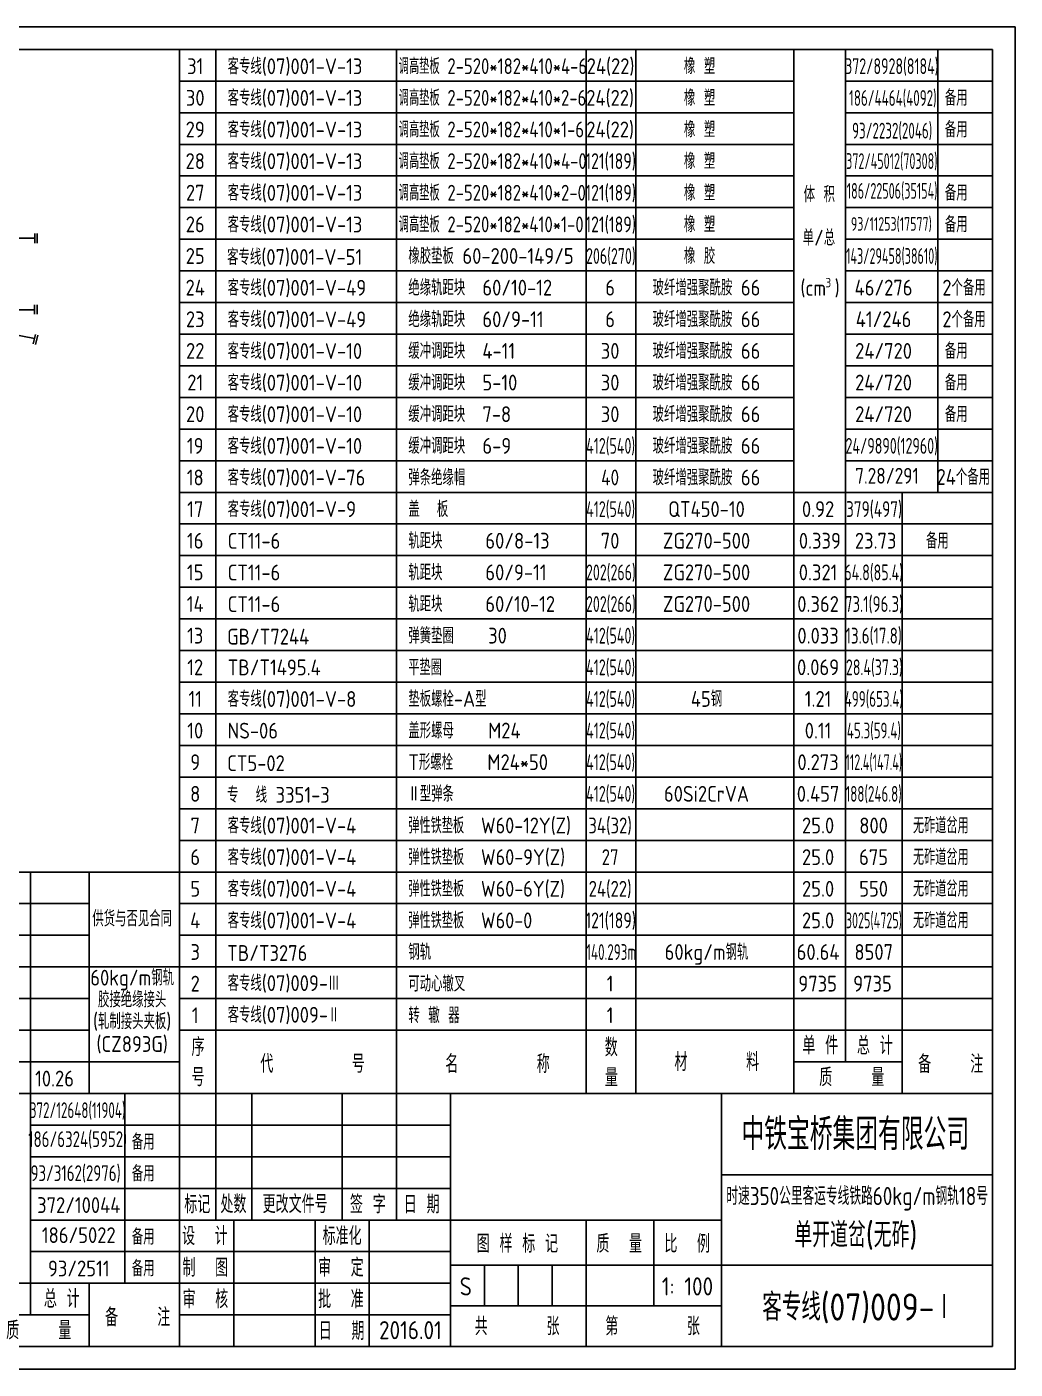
# Model space of a CAD drawing. Header units: millimetres. Extents: x 88099 to 263099, y -144739 to -10699.
# Drawn here: x 241218 to 263099, y -40399 to -10699 of the extents above; entities that cross this region are included whole.
import ezdxf
from ezdxf.enums import TextEntityAlignment as Align

# ---------------------------------------------------------------- set-up
doc = ezdxf.new("R2010")
doc.units = ezdxf.units.MM
doc.layers.get('0').update_dxf_attribs({"color": 1})
doc.layers.add('粗实线层', color=1, linetype='Continuous')
doc.layers.add('细实线层', color=7, linetype='Continuous')
doc.styles.get("Standard").update_dxf_attribs({"font": 'gbenor.shx', "bigfont": 'gbcbig.shx'})

# ---------------------------------------------------------------- blocks, each defined once
blk = doc.blocks.new('*U2')
at = {"layer": '细实线层'}
for p, q in [((0, 0), (13.355625, 0)), ((0, 0), (0, -6)), ((13.355625, 0), (13.355625, -6)), ((0, -6), (13.355625, -6))]:
    blk.add_line(p, q, dxfattribs=at)
blk = doc.blocks.new('*U3')
at = {"layer": '细实线层'}
for p, q in [((0, 0), (13.355625, 0)), ((0, 0), (0, -6)), ((13.355625, 0), (13.355625, -6)), ((0, -6), (13.355625, -6))]:
    blk.add_line(p, q, dxfattribs=at)

msp = doc.modelspace()

# ---------------------------------------------------------------- linework, layer by layer
at = {"color": 1, "linetype": 'ByBlock', "ltscale": 10}
for p, q in [((235798.03, -15377.08), (241395.99, -15377.08)), ((238112.16, -16961.08), (241391.13, -16961.08)), ((238112.16, -16961.08), (241390.05, -17597.19)), ((241443.93, -16961.08), (241443.93, -16961.08))]:
    msp.add_line(p, q, dxfattribs=at)
at = {"layer": '粗实线层'}
for p, q in [((262598.58, -11199.02), (90598.58, -11199.02)), ((244598.58, -11199.02), (244598.58, -34299.02)), ((262598.58, -39899.02), (262598.58, -11199.02)), ((262598.58, -39899.02), (262598.58, -11199.02)), ((226598.58, -29399.02), (244598.58, -29399.02)), ((244598.58, -32899.02), (262598.58, -32899.02)), ((244598.58, -34299.02), (244598.58, -39899.02)), ((244598.58, -34299.02), (262598.58, -34299.02)), ((226598.58, -38499.02), (244598.58, -38499.02)), ((195698.58, -39899.02), (262598.58, -39899.02))]:
    msp.add_line(p, q, dxfattribs=at)
at = {"layer": '细实线层'}
for p, q in [((88098.58, -10699.02), (263098.58, -10699.02)), ((263098.58, -40399.02), (263098.58, -10699.02)), ((263098.58, -40399.02), (263098.58, -10699.02)), ((263098.58, -10699.02), (263098.58, -40399.02)), ((263098.58, -10699.02), (263098.58, -40399.02)), ((263098.58, -10699.02), (263098.58, -40399.02)), ((245398.58, -11199.02), (245398.58, -34299.02)), ((249398.58, -11199.02), (249398.58, -34299.02)), ((253598.58, -11199.02), (253598.58, -34299.02)), ((254698.58, -11199.02), (254698.58, -34299.02)), ((258198.58, -11199.02), (258198.58, -34299.02)), ((259345.13, -11199.02), (259345.13, -33599.02)), ((261387.02, -11199.02), (261387.02, -20999.02)), ((244598.58, -11899.02), (258198.58, -11899.02)), ((259345.13, -11899.02), (262598.58, -11899.02)), ((244598.58, -12599.02), (258198.58, -12599.02)), ((259345.13, -12599.02), (262598.58, -12599.02)), ((244598.58, -13299.02), (258198.58, -13299.02)), ((259345.13, -13299.02), (262598.58, -13299.02)), ((244598.58, -13999.02), (258198.58, -13999.02)), ((259345.13, -13999.02), (262598.58, -13999.02)), ((244598.58, -14699.02), (258198.58, -14699.02)), ((259345.13, -14699.02), (262598.58, -14699.02)), ((241395.99, -15272.76), (241395.99, -15483.96)), ((241448.79, -15272.76), (241448.79, -15483.96)), ((244598.58, -15399.02), (258198.58, -15399.02)), ((259345.13, -15399.02), (262598.58, -15399.02)), ((244598.58, -16099.02), (258198.58, -16099.02)), ((259345.13, -16099.02), (262598.58, -16099.02)), ((241391.13, -16848.05), (241391.13, -17059.25)), ((241443.93, -16848.05), (241443.93, -17059.25)), ((244598.58, -16799.02), (258198.58, -16799.02)), ((259345.13, -16799.02), (262598.58, -16799.02)), ((241412.33, -17507.24), (241361.55, -17712.24)), ((241463.58, -17519.93), (241412.8, -17724.94)), ((244598.58, -17499.02), (258198.58, -17499.02)), ((259345.13, -17499.02), (262598.58, -17499.02)), ((244598.58, -18199.02), (258198.58, -18199.02)), ((259345.13, -18199.02), (262598.58, -18199.02)), ((244598.58, -18899.02), (258198.58, -18899.02)), ((259345.13, -18899.02), (262598.58, -18899.02)), ((244598.58, -19599.02), (258198.58, -19599.02)), ((259345.13, -19599.02), (262598.58, -19599.02)), ((244598.58, -20299.02), (258198.58, -20299.02)), ((259345.13, -20299.02), (262598.58, -20299.02)), ((244598.58, -20999.02), (262598.58, -20999.02)), ((260598.58, -20999.02), (260598.58, -34299.02)), ((244598.58, -21699.02), (262598.58, -21699.02)), ((244598.58, -22399.02), (262598.58, -22399.02)), ((244598.58, -23099.02), (262598.58, -23099.02)), ((244598.58, -23799.02), (262598.58, -23799.02)), ((244598.58, -24499.02), (262598.58, -24499.02)), ((244598.58, -25199.02), (262598.58, -25199.02)), ((244598.58, -25899.02), (262598.58, -25899.02)), ((244598.58, -26599.02), (262598.58, -26599.02)), ((244598.58, -27299.02), (262598.58, -27299.02)), ((244598.58, -27999.02), (262598.58, -27999.02)), ((244598.58, -28699.02), (262598.58, -28699.02)), ((241298.58, -29399.02), (241298.58, -39199.02)), ((242598.58, -29399.02), (242598.58, -34299.02)), ((244598.58, -29399.02), (262598.58, -29399.02)), ((226598.58, -30099.02), (242598.58, -30099.02)), ((244598.58, -30099.02), (262598.58, -30099.02)), ((226598.58, -30799.02), (242598.58, -30799.02)), ((244598.58, -30799.02), (262598.58, -30799.02)), ((226598.58, -31499.02), (244598.58, -31499.02)), ((244598.58, -31499.02), (262598.58, -31499.02)), ((226598.58, -32199.02), (242598.58, -32199.02)), ((244598.58, -32199.02), (262598.58, -32199.02)), ((226598.58, -32899.02), (242598.58, -32899.02)), ((226598.58, -33599.02), (244598.58, -33599.02)), ((258198.58, -33599.02), (260598.58, -33599.02)), ((226598.58, -34299.02), (244598.58, -34299.02)), ((243387.02, -34299.02), (243387.02, -38499.02)), ((244598.58, -34299.02), (262598.58, -34299.02)), ((244598.58, -34299.02), (262598.58, -34299.02)), ((245398.58, -34299.02), (245398.58, -37099.02)), ((246198.58, -34299.02), (246198.58, -37099.02)), ((248198.58, -34299.02), (248198.58, -37099.02)), ((249398.58, -34299.02), (249398.58, -37099.02)), ((250598.58, -39899.02), (250598.58, -34299.02)), ((256598.58, -39899.02), (256598.58, -34299.02)), ((241298.58, -34999.02), (244598.58, -34999.02)), ((244598.58, -34999.02), (250598.58, -34999.02)), ((241298.58, -35699.02), (244598.58, -35699.02)), ((244598.58, -35699.02), (250598.58, -35699.02)), ((256598.58, -36099.02), (262598.58, -36099.02)), ((241298.58, -36399.02), (244598.58, -36399.02)), ((244598.58, -36399.02), (250598.58, -36399.02)), ((241298.58, -37099.02), (244598.58, -37099.02)), ((244598.58, -37099.02), (256598.58, -37099.02)), ((245798.58, -37099.02), (245798.58, -39899.02)), ((247598.58, -37099.02), (247598.58, -39899.02)), ((248798.58, -37099.02), (248798.58, -39899.02)), ((253598.58, -39899.02), (253598.58, -37099.02)), ((255098.58, -38999.02), (255098.58, -37099.02)), ((241298.58, -37799.02), (244598.58, -37799.02)), ((244598.58, -37799.02), (250598.58, -37799.02)), ((250598.58, -38099.02), (262598.58, -38099.02)), ((251348.58, -38999.02), (251348.58, -38099.02)), ((252098.58, -38999.02), (252098.58, -38099.02)), ((252848.58, -38999.02), (252848.58, -38099.02)), ((242598.58, -38499.02), (242598.58, -39899.02)), ((244598.58, -38499.02), (250598.58, -38499.02)), ((240198.58, -39199.02), (242598.58, -39199.02)), ((244598.58, -39199.02), (250598.58, -39199.02)), ((250598.58, -38999.02), (256598.58, -38999.02)), ((226598.58, -39899.02), (244598.58, -39899.02)), ((226598.58, -39899.02), (244598.58, -39899.02)), ((88098.58, -40399.02), (263098.58, -40399.02))]:
    msp.add_line(p, q, dxfattribs=at)

# ---------------------------------------------------------------- block references
at = {"layer": '细实线层', "color": 6}
for name, p in [('*U2', (244598.58, -21699.02)), ('*U3', (244598.58, -21705.02))]:
    msp.add_blockref(name, p, dxfattribs=at)

# ---------------------------------------------------------------- texts
at = {"layer": '细实线层'}
for s, height, p in [('31', 350, (244946.09, -11744.5)), ('24(22)', 350, (254141.36, -11744.5)), ('橡 塑', 350, (256111.91, -11744.5)), ('30', 350, (244946.09, -12444.5)), ('24(22)', 350, (254131.42, -12444.5)), ('橡 塑', 350, (256111.91, -12444.5)), ('备用', 350, (261793.99, -12444.5)), ('24(22)', 350, (254131.42, -13144.5)), ('橡 塑', 350, (256111.91, -13144.5)), ('备用', 350, (261793.99, -13144.5)), ('29', 350, (244946.09, -13144.5)), ('28', 350, (244946.09, -13844.5)), ('橡 塑', 350, (256111.91, -13844.5)), ('27', 350, (244946.09, -14544.5)), ('橡 塑', 350, (256111.91, -14544.5)), ('备用', 350, (261793.99, -14544.5)), ('26', 350, (244946.09, -15244.5)), ('橡 塑', 350, (256111.91, -15244.5)), ('备用', 350, (261793.99, -15244.5)), ('25', 350, (244946.09, -15944.5)), ('橡 胶', 350, (256111.91, -15944.5)), ('24', 350, (244946.09, -16644.5)), ('6', 350, (254131.42, -16644.5)), ('玻纤增强聚酰胺 66', 350, (256264.92, -16644.5)), ('(cm )', 350, (258778.94, -16650.97)), ('46/276', 350, (260184.82, -16644.5)), ('2个备用', 350, (261966.44, -16644.5)), ('23', 350, (244946.09, -17344.5)), ('6', 350, (254131.42, -17344.5)), ('玻纤增强聚酰胺 66', 350, (256264.92, -17344.5)), ('41/246', 350, (260184.82, -17344.5)), ('2个备用', 350, (261966.44, -17344.5)), ('22', 350, (244946.09, -18044.5)), ('30', 350, (254131.42, -18044.5)), ('玻纤增强聚酰胺 66', 350, (256264.92, -18044.5)), ('24/720', 350, (260184.82, -18044.5)), ('备用', 350, (261793.99, -18044.5)), ('21', 350, (244946.09, -18744.5)), ('30', 350, (254131.42, -18744.5)), ('玻纤增强聚酰胺 66', 350, (256264.92, -18744.5)), ('24/720', 350, (260184.82, -18744.5)), ('备用', 350, (261793.99, -18744.5)), ('20', 350, (244946.09, -19444.5)), ('30', 350, (254131.42, -19444.5)), ('玻纤增强聚酰胺 66', 350, (256264.92, -19444.5)), ('24/720', 350, (260184.82, -19444.5)), ('备用', 350, (261793.99, -19444.5)), ('19', 350, (244946.09, -20144.5)), ('玻纤增强聚酰胺 66', 350, (256264.92, -20144.5)), ('玻纤增强聚酰胺 66', 350, (256264.92, -20844.5)), ('24个备用', 350, (261950.86, -20833.3)), ('18', 350, (244946.09, -20844.5)), ('17', 350, (244946.09, -21544.5)), ('QT450-10', 350, (256264.92, -21544.5)), ('0.92', 350, (258735.22, -21544.5)), ('16', 350, (244946.09, -22244.5)), ('70', 350, (254131.42, -22244.5)), ('ZG270-500', 350, (256264.92, -22244.5)), ('0.339', 350, (258775.23, -22244.5)), ('23.73', 350, (260009.89, -22244.5)), ('备用', 350, (261376.18, -22244.5)), ('15', 350, (244946.09, -22944.5)), ('ZG270-500', 350, (256264.92, -22944.5)), ('0.321', 350, (258735.22, -22944.5)), ('14', 350, (244946.09, -23644.5)), ('ZG270-500', 350, (256264.92, -23644.5)), ('0.362', 350, (258735.22, -23644.5)), ('13', 350, (244946.09, -24344.5)), ('0.033', 350, (258735.22, -24344.5)), ('12', 350, (244946.09, -25044.5)), ('0.069', 350, (258735.22, -25044.5)), ('11', 350, (244946.09, -25744.5)), ('45钢', 350, (256264.92, -25744.5)), ('1.21', 350, (258735.22, -25744.5)), ('10', 350, (244946.09, -26444.5)), ('0.11', 350, (258735.22, -26444.5)), ('9', 350, (244946.09, -27144.5)), ('0.273', 350, (258735.22, -27144.5)), ('8', 350, (244946.09, -27844.5)), ('60Si2CrVA', 350, (256264.92, -27844.5)), ('0.457', 350, (258735.22, -27844.5)), ('7', 350, (244946.09, -28544.5)), ('25.0', 350, (258735.22, -28544.5)), ('800', 350, (259964.27, -28544.5)), ('6', 350, (244946.09, -29244.5)), ('25.0', 350, (258735.22, -29244.5)), ('675', 350, (259964.27, -29244.5)), ('5', 350, (244946.09, -29944.5)), ('25.0', 350, (258735.22, -29944.5)), ('550', 350, (259964.27, -29944.5)), ('供货与否见合同', 350, (243549.5, -30604.21)), ('4', 350, (244946.09, -30644.5)), ('25.0', 350, (258735.22, -30644.5)), ('3', 350, (244946.09, -31344.5)), ('60kg/m钢轨', 350, (256264.92, -31344.5)), ('60.64', 350, (258735.22, -31344.5)), ('8507', 350, (259967.05, -31344.5)), ('60kg/m钢轨', 350, (243549.5, -31911.75)), ('2', 350, (244946.09, -32044.5)), ('1', 350, (254131.42, -32044.5)), ('9735', 350, (258725.35, -32044.5)), ('9735', 350, (259940.39, -32044.5)), ('胶接绝缘接头', 350, (243549.5, -32394.49)), ('(轧制接头夹板)', 350, (243549.5, -32877.22)), ('1', 350, (244946.09, -32744.5)), ('1', 350, (254131.42, -32744.5)), ('(CZ893G)', 350, (243549.5, -33379.75)), ('10.26', 350, (241831.42, -34144.5)), ('备用', 350, (243793.99, -35544.5)), ('备用', 350, (243793.99, -36244.5)), ('标记', 400, (244992.46, -36953.3)), ('处数', 400, (245792.46, -36948.89)), ('更改文件号', 400, (247158.34, -36946.68)), ('签 字', 400, (248767.79, -36951.09)), ('日 期', 400, (249961.18, -36953.3)), ('372/10044', 350, (242367.21, -36944.5)), ('单开道岔(无砟)', 550, (259570.94, -37703.13)), ('186/5022', 350, (242367.21, -37609.53)), ('备用', 350, (243793.99, -37644.5)), ('设  计', 400, (245160, -37653.3)), ('标准化', 400, (248197.75, -37653.3)), ('图 样 标 记', 400, (252078.34, -37823.73)), ('质  量', 400, (254333.01, -37823.73)), ('比  例', 400, (255837.43, -37823.73)), ('93/2511', 350, (242367.21, -38346.55)), ('备用', 350, (243793.99, -38344.5)), ('制  图', 400, (245168.83, -38353.3)), ('审  定', 400, (248171.03, -38351.09)), ('审  核', 400, (245171.03, -39051.09)), ('批  准', 400, (248171.03, -39051.09)), ('S', 400, (250935.54, -38767.91)), ('1: 100', 400, (255844.16, -38767.91)), ('客专线(07)009-Ⅰ', 600, (259622.2, -39324.45)), ('日  期', 400, (248186.47, -39753.3)), ('2016.01', 400, (249709.94, -39736.09)), ('共      张', 400, (252072.45, -39650.26)), ('第       张', 400, (255072.45, -39650.26))]:
    msp.add_text(s, height=height, dxfattribs=at).set_placement(p, align=Align.CENTER)
for s, height, p in [('客专线(07)001-V-13', 350, (245663.72, -11747.01)), ('客专线(07)001-V-13', 350, (245663.72, -12447.01)), ('客专线(07)001-V-13', 350, (245663.72, -13147.01)), ('客专线(07)001-V-13', 350, (245663.72, -13847.01)), ('客专线(07)001-V-13', 350, (245663.72, -14547.01)), ('体 积', 350, (258416.35, -14579.72)), ('客专线(07)001-V-13', 350, (245663.72, -15247.01)), ('单/总', 350, (258394.62, -15538.57)), ('客专线(07)001-V-51', 350, (245652.52, -15966.49)), ('橡胶垫板 60-200-149/5', 350, (249663.72, -15944.5)), ('客专线(07)001-V-49', 350, (245663.72, -16647.01)), ('绝缘轨距块  60/10-12', 350, (249663.72, -16644.5)), ('3', 210, (258898.3, -16463.73)), ('客专线(07)001-V-49', 350, (245663.72, -17347.01)), ('绝缘轨距块  60/9-11', 350, (249663.72, -17344.5)), ('客专线(07)001-V-10', 350, (245663.72, -18047.01)), ('缓冲调距块  4-11', 350, (249663.72, -18044.5)), ('客专线(07)001-V-10', 350, (245663.72, -18747.01)), ('缓冲调距块  5-10', 350, (249663.72, -18744.5)), ('客专线(07)001-V-10', 350, (245663.72, -19447.01)), ('缓冲调距块  7-8', 350, (249663.72, -19444.5)), ('客专线(07)001-V-10', 350, (245663.72, -20147.01)), ('缓冲调距块  6-9', 350, (249663.72, -20144.5)), ('客专线(07)001-V-76', 350, (245663.72, -20847.01)), ('弹条绝缘帽', 350, (249663.72, -20844.5)), ('客专线(07)001-V-9', 350, (245663.72, -21547.01)), ('盖  板', 350, (249663.72, -21544.5)), ('CT11-6', 350, (245663.72, -22247.01)), ('轨距块     60/8-13', 350, (249663.72, -22244.5)), ('轨距块     60/9-11', 350, (249663.72, -22944.5)), ('CT11-6', 350, (245663.72, -22947.01)), ('CT11-6', 350, (245663.72, -23647.01)), ('轨距块     60/10-12', 350, (249663.72, -23644.5)), ('GB/T7244', 350, (245652.52, -24366.49)), ('弹簧垫圈    30', 350, (249663.72, -24344.5)), ('TB/T1495.4', 350, (245663.72, -25047.01)), ('客专线(07)001-V-8', 350, (245663.72, -25747.01)), ('垫板螺栓-A型', 350, (249663.72, -25744.5)), ('NS-06', 350, (245663.72, -26447.01)), ('盖形螺母    M24', 350, (249663.72, -26444.5)), ('CT5-02', 350, (245652.52, -27166.49)), ('T形螺栓    M24*50', 350, (249663.72, -27144.5)), ('专  线 3351-3', 350, (245652.52, -27866.49)), ('Ⅱ型弹条  ', 350, (249663.72, -27844.5)), ('客专线(07)001-V-4', 350, (245663.72, -28547.01)), ('客专线(07)001-V-4', 350, (245663.72, -29247.01)), ('客专线(07)001-V-4', 350, (245663.72, -29947.01)), ('客专线(07)001-V-4', 350, (245663.72, -30647.01)), ('TB/T3276', 350, (245652.52, -31366.49)), ('钢轨', 350, (249663.72, -31344.5)), ('客专线(07)009-Ⅲ', 350, (245663.72, -32033.36)), ('可动心辙叉', 350, (249663.72, -32044.5)), ('客专线(07)009-Ⅱ', 350, (245663.72, -32733.36)), ('转 辙 器', 350, (249663.72, -32744.5)), ('序', 400, (244864.02, -33472.4)), ('数', 400, (254013.03, -33479.02)), ('单 件', 400, (258386.61, -33436.79)), ('总 计', 400, (259595.17, -33441.2)), ('代        号', 400, (246387.31, -33842.27)), ('名        称', 400, (250483.69, -33846.68)), ('材      料', 400, (255554.42, -33802.38)), ('备    注', 400, (260949.9, -33848.89)), ('号', 400, (244866.23, -34139.06)), ('量', 400, (254015.24, -34145.68)), ('质    量', 400, (258759.94, -34141.2)), ('总 计', 400, (241595.17, -39041.2)), ('备    注', 400, (242949.9, -39448.89)), ('质    量', 400, (240759.94, -39741.2))]:
    msp.add_text(s, height=height, dxfattribs=at).set_placement(p)
for s, width, p in [('调高垫板 2-520*182*410*4-6', 0.9, (249450.6, -11744.5)), ('调高垫板 2-520*182*410*2-6', 0.9, (249450.6, -12444.5)), ('调高垫板 2-520*182*410*1-6', 0.9, (249450.6, -13144.5)), ('调高垫板 2-520*182*410*4-0', 0.9, (249450.6, -13844.5)), ('调高垫板 2-520*182*410*2-0', 0.9, (249450.6, -14544.5)), ('调高垫板 2-520*182*410*1-0', 0.9, (249450.6, -15244.5)), ('平垫圈', 0.98, (249663.72, -25044.5)), ('弹性铁垫板  W60-12Y(Z)', 0.98, (249663.72, -28544.5)), ('弹性铁垫板  W60-9Y(Z)', 0.98, (249663.72, -29244.5)), ('弹性铁垫板  W60-6Y(Z)', 0.98, (249663.72, -29944.5)), ('弹性铁垫板  W60-0', 0.98, (249663.72, -30644.5))]:
    msp.add_text(s, height=350, dxfattribs=dict(at, width=width)).set_placement(p)
for s, height, width, p in [('372/8928(8184)', 350, 0.75, (260367.21, -11744.5)), ('186/4464(4092)', 350, 0.7, (260390.89, -12448.42)), ('93/2232(2046)', 350, 0.7, (260375.61, -13171.04)), ('121(189)', 350, 0.85, (254143.97, -13844.5)), ('372/45012(70308)', 350, 0.65, (260367.21, -13844.5)), ('121(189)', 350, 0.85, (254143.97, -14544.5)), ('186/22506(35154)', 350, 0.65, (260373.33, -14503.21)), ('121(189)', 350, 0.85, (254143.97, -15244.5)), ('93/11253(17577)', 300, 0.75, (260357.86, -15209.68)), ('206(270)', 350, 0.75, (254147.27, -15944.5)), ('143/29458(38610)', 350, 0.65, (260367.21, -15944.5)), ('412(540)', 350, 0.75, (254143.06, -20144.5)), ('24/9890(12960)', 350, 0.75, (260365.35, -20144.5)), ('7.28/291', 350, 0.93, (260260.89, -20806.92)), ('40', 350, 0.93, (254131.42, -20844.5)), ('412(540)', 350, 0.75, (254143.06, -21544.5)), ('379(497)', 350, 0.82, (259975.46, -21544.5)), ('202(266)', 350, 0.75, (254147.78, -22944.5)), ('64.8(85.4)', 350, 0.75, (259965.34, -22944.5)), ('202(266)', 350, 0.75, (254147.78, -23644.5)), ('73.1(96.3)', 350, 0.8, (259973.4, -23644.5)), ('412(540)', 350, 0.75, (254143.06, -24344.5)), ('13.6(17.8)', 350, 0.8, (259966.85, -24344.5)), ('412(540)', 350, 0.75, (254143.06, -25044.5)), ('28.4(37.3)', 350, 0.75, (259980.89, -25044.5)), ('412(540)', 350, 0.75, (254143.06, -25744.5)), ('499(653.4)', 350, 0.7, (259969.97, -25744.5)), ('412(540)', 350, 0.75, (254143.06, -26444.5)), ('45.3(59.4)', 350, 0.7, (259969.97, -26444.5)), ('412(540)', 350, 0.75, (254143.06, -27144.5)), ('112.4(147.4)', 350, 0.65, (259969.44, -27144.5)), ('412(540)', 350, 0.75, (254143.06, -27844.5)), ('188(246.8)', 350, 0.7, (259964.74, -27844.5)), ('34(32)', 350, 0.9, (254131.42, -28544.5)), ('无砟道岔用', 350, 0.98, (261452.7, -28544.5)), ('27', 350, 0.9, (254131.42, -29244.5)), ('无砟道岔用', 350, 0.98, (261452.7, -29244.5)), ('24(22)', 350, 0.9, (254131.42, -29944.5)), ('无砟道岔用', 350, 0.98, (261452.7, -29944.5)), ('121(189)', 350, 0.85, (254144.85, -30644.5)), ('3025(4725)', 350, 0.65, (259971.66, -30644.5)), ('无砟道岔用', 350, 0.98, (261452.7, -30644.5)), ('140.293m', 350, 0.7, (254156.71, -31344.5)), ('372/12648(11904)', 350, 0.7, (242342.8, -34844.5)), ('186/6324(5952)', 350, 0.8, (242342.8, -35485.47)), ('93/3162(2976)', 350, 0.8, (242297.33, -36237.22)), ('时速350公里客运专线铁路60kg/m钢轨18号', 400, 0.9, (259600.94, -36768.44))]:
    msp.add_text(s, height=height, dxfattribs=dict(at, width=width)).set_placement(p, align=Align.CENTER)
at = {"layer": '细实线层', "color": 1}
msp.add_text('中铁宝桥集团有限公司', height=700, dxfattribs=at).set_placement((259559.03, -35551.29), align=Align.CENTER)

doc.saveas('drawing.dxf')
